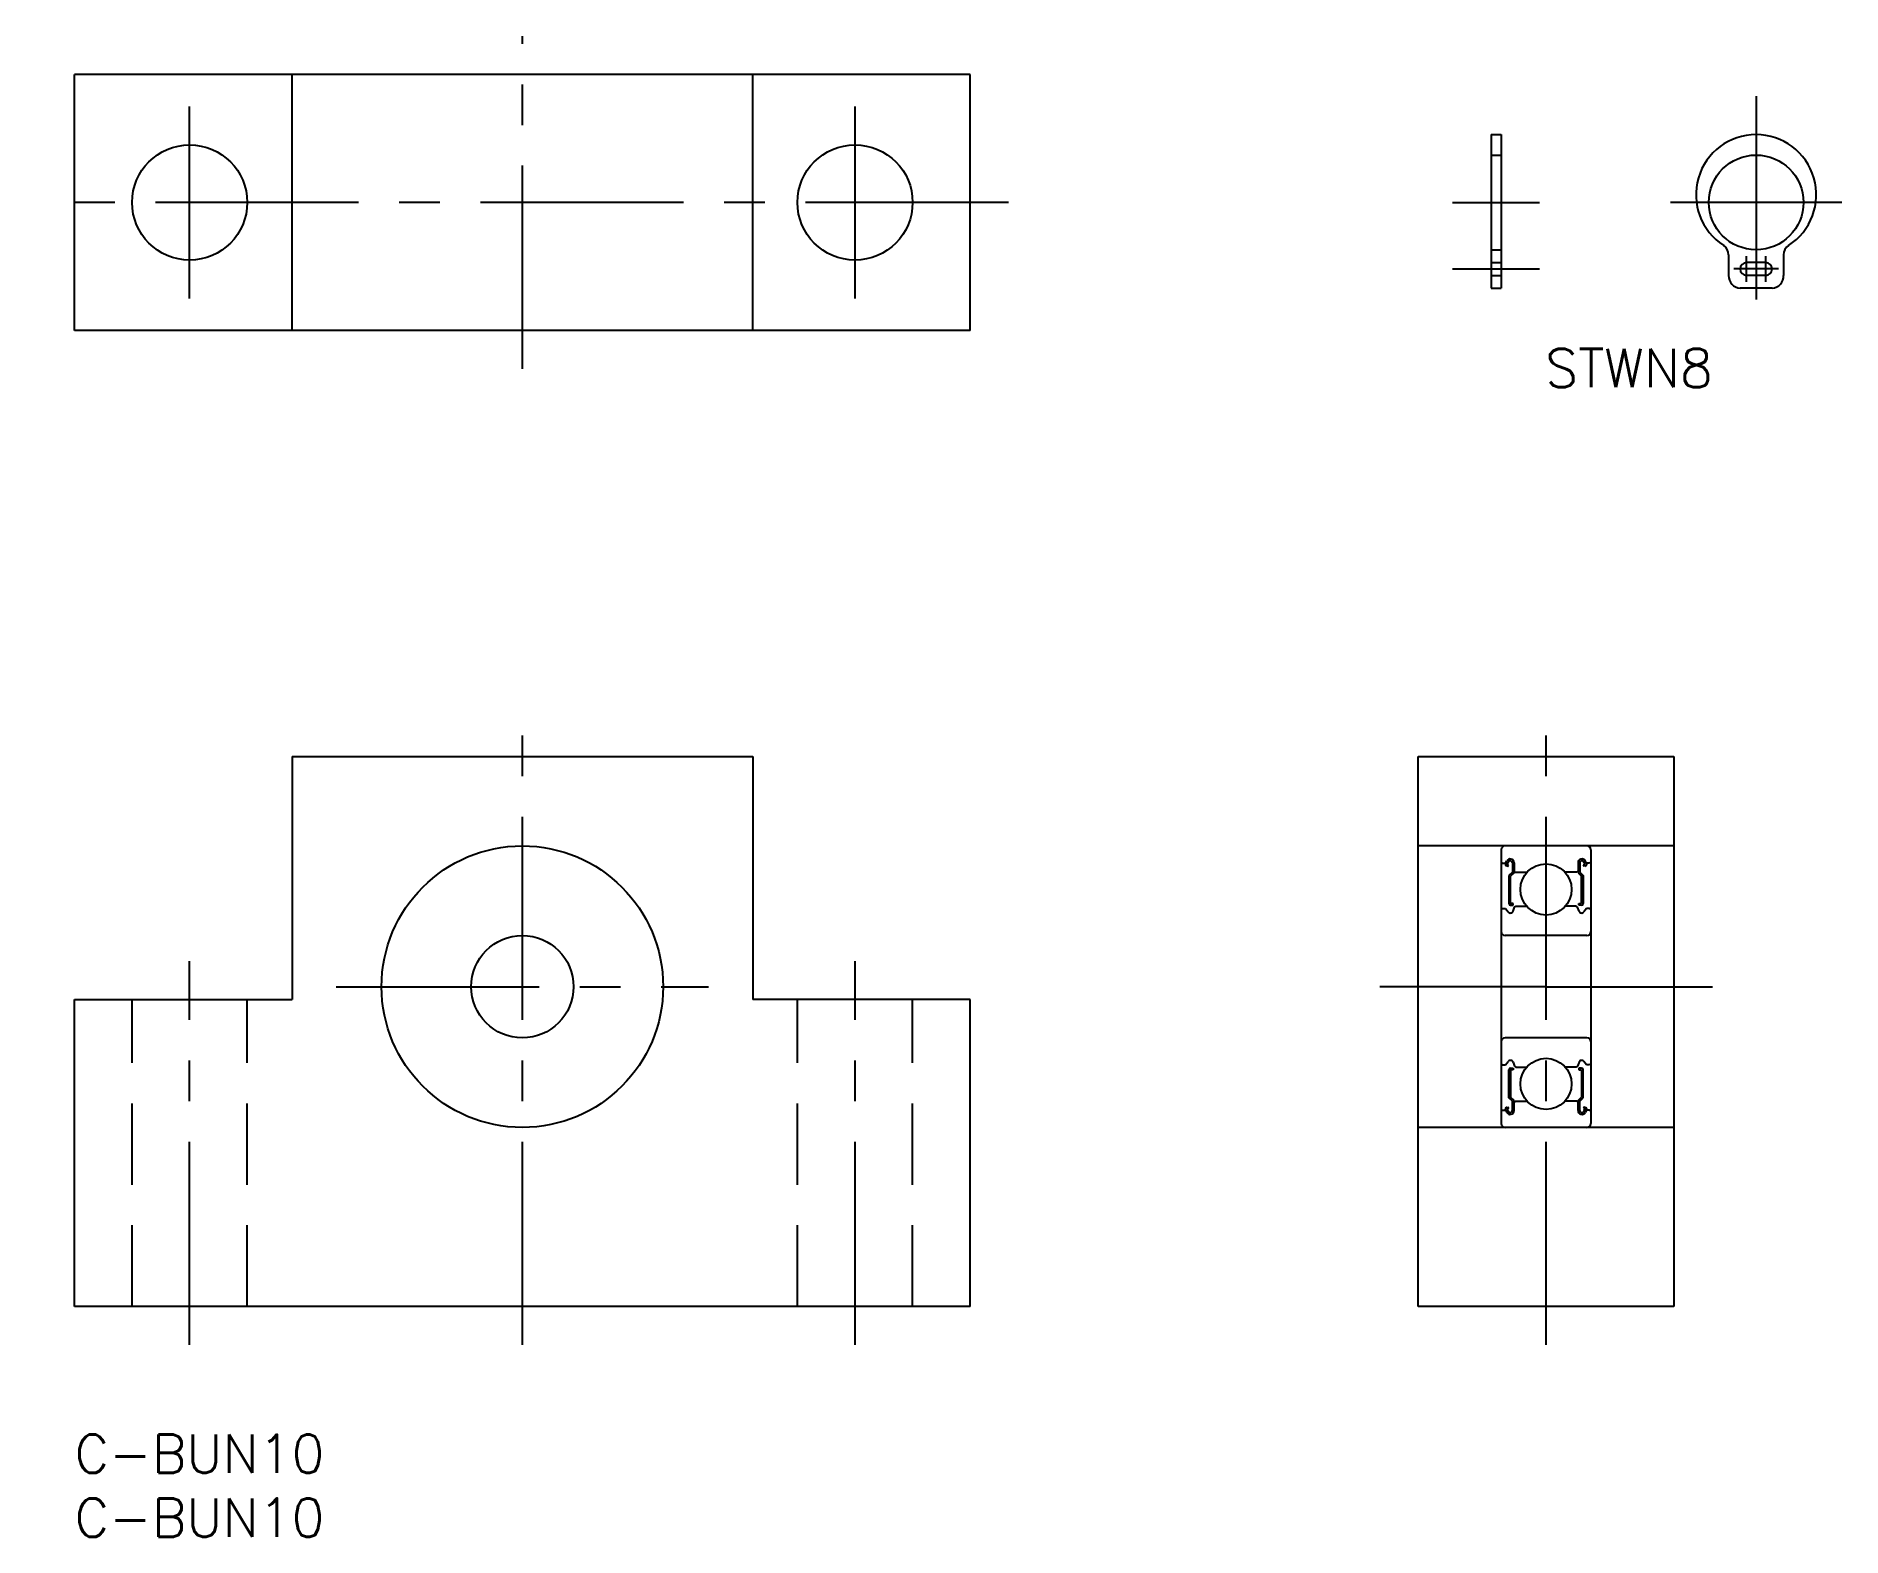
# Model space of a CAD drawing. Extents: x -3 to 138, y -8 to 109.
import ezdxf

# ---------------------------------------------------------------- set-up
doc = ezdxf.new("R2010")
doc.units = 0
doc.header["$LTSCALE"] = 0.5
doc.linetypes.add('CENTER', pattern=[50.8, 31.75, -6.35, 6.35, -6.35])
doc.linetypes.add('DASHED', pattern=[19.05, 12.7, -6.35])
for name, color, linetype in [('MSM_CENTER', 1, 'CENTER'), ('MSM_CONTINUOUS', 7, 'CONTINUOUS'), ('MSM_DASHED', 4, 'DASHED'), ('MSM_PART_NUMBER', 7, 'CONTINUOUS')]:
    doc.layers.add(name, color=color, linetype=linetype)
doc.styles.get("Standard").update_dxf_attribs({"font": 'txt.shx', "height": 1.5, "bigfont": 'bigfont.shx'})

# ---------------------------------------------------------------- blocks, each defined once
blk = doc.blocks.new('*U2')
at = {"layer": 'MSM_PART_NUMBER'}
blk.add_text('C-BUN10', height=3, dxfattribs=at).set_placement((0, -3))
blk = doc.blocks.new('*U3')
at = {"layer": 'MSM_PART_NUMBER'}
blk.add_text('C-BUN10', height=3, dxfattribs=at).set_placement((0, -8))
blk = doc.blocks.new('*U5')
at = {"layer": 'MSM_PART_NUMBER'}
blk.add_text('STWN8', height=3, dxfattribs=at).set_placement((114.93, 81.84))

msp = doc.modelspace()

# ---------------------------------------------------------------- linework, layer by layer
at = {"layer": 'MSM_CENTER'}
for p, q in [((35, 83.29), (35, 109.29)), ((131.42, 104.59), (131.42, 86.59)), ((9, 88.79), (9, 103.79)), ((61, 88.79), (61, 103.79)), ((73, 96.29), (-3, 96.29)), ((107.7, 96.29), (114.5, 96.29)), ((138.12, 96.29), (124.72, 96.29)), ((130.67, 90.09), (130.67, 92.09)), ((132.17, 90.09), (132.17, 92.09)), ((107.7, 91.09), (114.5, 91.09)), ((133.17, 91.09), (129.67, 91.09)), ((35, 7), (35, 56)), ((115, 7), (115, 56)), ((9, 7), (9, 37)), ((61, 7), (61, 37)), ((20.45, 35), (49.55, 35)), ((115, 35), (102, 35)), ((115, 35), (128, 35))]:
    msp.add_line(p, q, dxfattribs=at)
at = {"layer": 'MSM_CONTINUOUS'}
for p, q in [((0, 86.29), (0, 106.29)), ((70, 106.29), (0, 106.29)), ((17, 86.29), (17, 106.29)), ((53, 86.29), (53, 106.29)), ((70, 86.29), (70, 106.29)), ((110.7, 101.59), (110.7, 89.59)), ((110.7, 101.59), (111.5, 101.59)), ((111.5, 101.59), (111.5, 89.59)), ((129.27, 92.19), (129.27, 90.59)), ((131.42, 92.59), (131.42, 91.59)), ((133.57, 92.19), (133.57, 90.59)), ((132.17, 91.59), (130.67, 91.59)), ((132.17, 90.59), (130.67, 90.59)), ((131.42, 90.59), (131.42, 89.59)), ((110.7, 89.59), (111.5, 89.59)), ((132.67, 89.59), (130.17, 89.59)), ((70, 86.29), (0, 86.29)), ((17, 53), (17, 34)), ((17, 53), (53, 53)), ((53, 53), (53, 34)), ((105, 10), (105, 53)), ((105, 53), (125, 53)), ((125, 53), (125, 10)), ((125, 46), (105, 46)), ((111.5, 45.7), (111.5, 24.3)), ((118.5, 45.7), (118.5, 24.3)), ((111.5, 44.75), (111.6, 44.65)), ((111.6, 44.65), (111.83, 44.65)), ((111.83, 44.65), (111.94, 44.84)), ((111.88, 44.47), (112, 44.4)), ((111.95, 44.58), (112.06, 44.77)), ((112.06, 44.52), (111.95, 44.58)), ((112, 44.4), (112.06, 44.52)), ((112.37, 43.95), (112.1, 43.68)), ((112.5, 43.89), (112.23, 43.63)), ((112.37, 44.68), (112.37, 43.95)), ((112.5, 44.68), (112.5, 43.89)), ((112.5, 44.05), (112.6, 43.95)), ((112.6, 43.95), (113.52, 43.95)), ((117.4, 43.95), (116.48, 43.95)), ((117.5, 44.05), (117.4, 43.95)), ((117.5, 44.68), (117.5, 43.89)), ((117.5, 43.89), (117.77, 43.63)), ((117.63, 44.68), (117.63, 43.95)), ((117.63, 43.95), (117.9, 43.68)), ((118.05, 44.58), (117.94, 44.77)), ((117.94, 44.52), (118.05, 44.58)), ((118, 44.4), (117.94, 44.52)), ((118.12, 44.47), (118, 44.4)), ((118.17, 44.65), (118.06, 44.84)), ((118.4, 44.65), (118.17, 44.65)), ((118.5, 44.75), (118.4, 44.65)), ((112.1, 43.68), (112.1, 41.5)), ((112.23, 41.5), (112.23, 43.63)), ((117.77, 41.5), (117.77, 43.63)), ((117.9, 43.68), (117.9, 41.5)), ((111.5, 41), (111.6, 41.1)), ((111.6, 41.1), (111.83, 41.1)), ((111.83, 41.1), (112.05, 40.84)), ((112.43, 41.5), (112.23, 41.5)), ((112.23, 41.36), (112.43, 41.36)), ((112.42, 40.89), (112.54, 41.21)), ((112.43, 41.36), (112.43, 41.5)), ((112.54, 41.21), (112.64, 41.3)), ((112.64, 41.3), (113.48, 41.3)), ((117.36, 41.3), (116.52, 41.3)), ((117.46, 41.21), (117.36, 41.3)), ((117.58, 40.89), (117.46, 41.21)), ((117.57, 41.36), (117.57, 41.5)), ((117.57, 41.5), (117.77, 41.5)), ((117.77, 41.36), (117.57, 41.36)), ((118.17, 41.1), (117.95, 40.84)), ((118.4, 41.1), (118.17, 41.1)), ((118.5, 41), (118.4, 41.1)), ((118.2, 39), (111.8, 39)), ((0, 10), (0, 34)), ((70, 10), (70, 34)), ((118.2, 31), (111.8, 31)), ((111.5, 29), (111.6, 28.9)), ((111.6, 28.9), (111.83, 28.9)), ((111.83, 28.9), (112.05, 29.16)), ((112.1, 26.32), (112.1, 28.5)), ((112.23, 28.64), (112.43, 28.64)), ((112.23, 28.5), (112.23, 26.37)), ((112.43, 28.5), (112.23, 28.5)), ((112.42, 29.11), (112.54, 28.79)), ((112.43, 28.64), (112.43, 28.5)), ((112.54, 28.79), (112.64, 28.7)), ((112.64, 28.7), (113.48, 28.7)), ((117.36, 28.7), (116.52, 28.7)), ((117.46, 28.79), (117.36, 28.7)), ((117.58, 29.11), (117.46, 28.79)), ((117.57, 28.64), (117.57, 28.5)), ((117.77, 28.64), (117.57, 28.64)), ((117.57, 28.5), (117.77, 28.5)), ((117.77, 28.5), (117.77, 26.37)), ((117.9, 26.32), (117.9, 28.5)), ((118.17, 28.9), (117.95, 29.16)), ((118.4, 28.9), (118.17, 28.9)), ((118.5, 29), (118.4, 28.9)), ((111.88, 25.53), (112, 25.6)), ((112.06, 25.48), (111.95, 25.42)), ((111.95, 25.42), (112.06, 25.23)), ((112, 25.6), (112.06, 25.48)), ((112.37, 26.05), (112.1, 26.32)), ((112.5, 26.11), (112.23, 26.37)), ((112.37, 25.32), (112.37, 26.05)), ((112.5, 25.32), (112.5, 26.11)), ((112.5, 25.95), (112.6, 26.05)), ((112.6, 26.05), (113.52, 26.05)), ((117.4, 26.05), (116.48, 26.05)), ((117.5, 25.95), (117.4, 26.05)), ((117.5, 26.11), (117.77, 26.37)), ((117.5, 25.32), (117.5, 26.11)), ((117.63, 26.05), (117.9, 26.32)), ((117.63, 25.32), (117.63, 26.05)), ((118, 25.6), (117.94, 25.48)), ((117.94, 25.48), (118.05, 25.42)), ((118.05, 25.42), (117.94, 25.23)), ((118.12, 25.53), (118, 25.6)), ((125, 24), (105, 24)), ((111.5, 25.25), (111.6, 25.35)), ((111.6, 25.35), (111.83, 25.35)), ((111.83, 25.35), (111.94, 25.16)), ((118.17, 25.35), (118.06, 25.16)), ((118.4, 25.35), (118.17, 25.35)), ((118.5, 25.25), (118.4, 25.35)), ((70, 10), (0, 10)), ((125, 10), (105, 10))]:
    msp.add_line(p, q, dxfattribs=at)
for points in [[(0, 34), (17, 34)], [(70, 34), (53, 34)]]:
    msp.add_lwpolyline(points, dxfattribs=at)
for centre, radius in [((9, 96.29), 4.5), ((61, 96.29), 4.5), ((131.42, 96.29), 3.7), ((35, 35), 11), ((115, 42.6), 2), ((35, 35), 4), ((115, 27.4), 2)]:
    msp.add_circle(centre, radius, dxfattribs=at)
for centre, radius, start, end in [((131.42, 96.89), 4.7, 302.6213, 237.3787), ((128.37, 92.19), 0.9, 360, 55.0939), ((134.47, 92.19), 0.9, 124.9061, 180), ((130.26, 90.57), 0.99, 179.1897, 264.7847), ((130.67, 91.09), 0.5, 90, 270), ((132.17, 91.09), 0.5, 270, 90), ((132.58, 90.57), 0.99, 275.2153, 0.8103), ((111.8, 45.7), 0.3, 90, 180), ((118.2, 45.7), 0.3, 0, 90), ((111.95, 44.58), 0.133, 149.9969, 240.0013), ((112.2, 44.68), 0.299, 0, 149.6308), ((112.2, 44.68), 0.166, 0, 149.5456), ((117.8, 44.68), 0.299, 30.3692, 180), ((117.8, 44.68), 0.166, 30.4544, 180), ((118.05, 44.58), 0.133, 299.9987, 30.0031), ((112.23, 41.5), 0.133, 180.7017, 269.0077), ((117.77, 41.5), 0.133, 270.9923, 359.2983), ((112.22, 40.98), 0.224, 220.001, 336.7396), ((117.78, 40.98), 0.224, 203.2604, 319.999), ((111.8, 39.3), 0.3, 180, 270), ((118.2, 39.3), 0.3, 270, 0), ((111.8, 30.7), 0.3, 90, 180), ((118.2, 30.7), 0.3, 0, 90), ((112.22, 29.02), 0.224, 23.2604, 139.999), ((112.23, 28.5), 0.133, 90.9923, 179.2983), ((117.78, 29.02), 0.224, 40.001, 156.7396), ((117.77, 28.5), 0.133, 0.7017, 89.0077), ((111.95, 25.42), 0.133, 119.9987, 210.0031), ((118.05, 25.42), 0.133, 329.9969, 60.0013), ((111.8, 24.3), 0.3, 180, 270), ((112.2, 25.32), 0.299, 210.3692, 0), ((112.2, 25.32), 0.166, 210.4544, 0), ((117.8, 25.32), 0.299, 180, 329.6308), ((117.8, 25.32), 0.166, 180, 329.5456), ((118.2, 24.3), 0.3, 270, 0)]:
    msp.add_arc(centre, radius, start, end, dxfattribs=at)
at = {"layer": 'MSM_DASHED'}
for p, q in [((110.7, 99.99), (111.5, 99.99)), ((110.7, 92.59), (111.5, 92.59)), ((110.7, 91.59), (111.5, 91.59)), ((110.7, 90.59), (111.5, 90.59)), ((4.5, 10), (4.5, 34)), ((13.5, 10), (13.5, 34)), ((56.5, 10), (56.5, 34)), ((65.5, 10), (65.5, 34))]:
    msp.add_line(p, q, dxfattribs=at)

# ---------------------------------------------------------------- block references
at = {"layer": 'MSM_CONTINUOUS'}
for name in ['*U5', '*U2', '*U3']:
    msp.add_blockref(name, (0, 0), dxfattribs=at)

doc.saveas('drawing.dxf')
